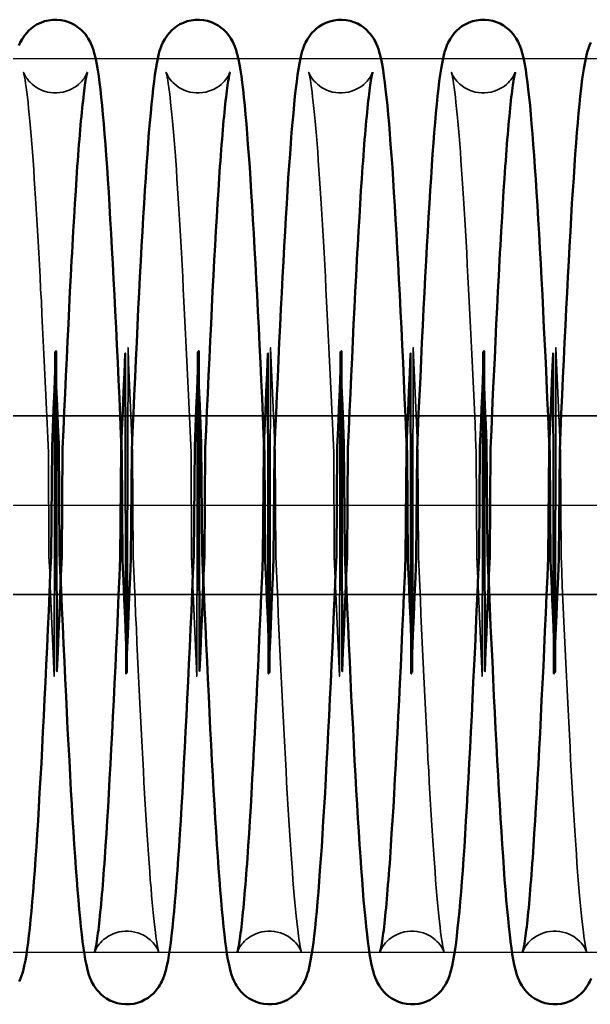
# Model space of a CAD drawing. Header units: millimetres. Extents: x 1448 to 104164, y -19509 to -89.
# Drawn here: x 57191.4 to 57255.2, y -3869 to -3758.8 of the extents above; entities that cross this region are included whole.
import ezdxf

# ---------------------------------------------------------------- set-up
doc = ezdxf.new("R2010")
doc.units = ezdxf.units.MM
doc.header["$LTSCALE"] = 60
doc.header["$MEASUREMENT"] = 0
doc.linetypes.add('CEN', pattern=[62, 60, -1, 0, -1])
doc.layers.get('0').update_dxf_attribs({"linetype": 'CONTINUOUS'})
doc.layers.add('cen', color=14, linetype='CONTINUOUS')
doc.layers.add('가려진 것(ISO)', color=7, linetype='CONTINUOUS', lineweight=35)
doc.layers.add('가시적인 것(ISO)', color=7, linetype='CONTINUOUS', lineweight=50)

# ---------------------------------------------------------------- blocks, each defined once
blk = doc.blocks.new('토션스프링 3')
at = {"layer": '가려진 것(ISO)', "flags": 128}
for points in [[(21461634.71, -50952857.63), (21461634.72, -50952857.65), (21461634.74, -50952857.7), (21461634.78, -50952857.81), (21461634.86, -50952857.97), (21461634.92, -50952858.07), (21461634.99, -50952858.19), (21461635.08, -50952858.33), (21461635.2, -50952858.48), (21461635.34, -50952858.65), (21461635.5, -50952858.82), (21461635.7, -50952859), (21461635.92, -50952859.18), (21461636.18, -50952859.35), (21461636.46, -50952859.51), (21461636.76, -50952859.65), (21461637.08, -50952859.77), (21461637.42, -50952859.86), (21461637.77, -50952859.92), (21461638.12, -50952859.95), (21461638.48, -50952859.95), (21461638.83, -50952859.92), (21461639.18, -50952859.85), (21461639.52, -50952859.76), (21461639.84, -50952859.64), (21461640.14, -50952859.49), (21461640.41, -50952859.33), (21461640.66, -50952859.16), (21461640.89, -50952858.98), (21461641.08, -50952858.8), (21461641.24, -50952858.62), (21461641.38, -50952858.46), (21461641.49, -50952858.31), (21461641.58, -50952858.17), (21461641.65, -50952858.06), (21461641.71, -50952857.95), (21461641.75, -50952857.87), (21461641.81, -50952857.74), (21461641.84, -50952857.67), (21461641.85, -50952857.63), (21461641.85, -50952857.63), (21461641.84, -50952857.67), (21461641.82, -50952857.73), (21461641.8, -50952857.81), (21461641.78, -50952857.91), (21461641.73, -50952858.17), (21461641.67, -50952858.51), (21461641.61, -50952858.9), (21461641.54, -50952859.35), (21461641.48, -50952859.86), (21461641.41, -50952860.41), (21461641.34, -50952861.02), (21461641.27, -50952861.68), (21461641.2, -50952862.38), (21461641.13, -50952863.13), (21461641.06, -50952863.92), (21461640.99, -50952864.76), (21461640.92, -50952865.64), (21461640.85, -50952866.56), (21461640.78, -50952867.52), (21461640.71, -50952868.53), (21461640.64, -50952869.57), (21461640.57, -50952870.65), (21461640.5, -50952871.77), (21461640.42, -50952872.92), (21461640.35, -50952874.11), (21461640.28, -50952875.33), (21461640.21, -50952876.58), (21461640.14, -50952877.86), (21461640.07, -50952879.18), (21461640, -50952880.53), (21461639.92, -50952881.9), (21461639.85, -50952883.31), (21461639.78, -50952884.74), (21461639.71, -50952886.2), (21461639.64, -50952887.68), (21461639.57, -50952889.18), (21461639.5, -50952890.7), (21461639.42, -50952892.23), (21461639.35, -50952893.79), (21461639.28, -50952895.37), (21461639.21, -50952896.96), (21461639.14, -50952898.58), (21461639.07, -50952900.21), (21461638.99, -50952911.85), (21461638.92, -50952913.5), (21461638.85, -50952915.16), (21461638.78, -50952916.83), (21461638.71, -50952918.5), (21461638.64, -50952920.18), (21461638.57, -50952921.86), (21461638.49, -50952923.54), (21461638.42, -50952925.23), (21461638.35, -50952888.93), (21461638.28, -50952890.62)], [(21461650.66, -50952857.63), (21461650.66, -50952857.65), (21461650.68, -50952857.7), (21461650.73, -50952857.81), (21461650.81, -50952857.97), (21461650.86, -50952858.07), (21461650.94, -50952858.19), (21461651.03, -50952858.33), (21461651.14, -50952858.48), (21461651.28, -50952858.65), (21461651.45, -50952858.82), (21461651.65, -50952859), (21461651.87, -50952859.18), (21461652.13, -50952859.35), (21461652.41, -50952859.51), (21461652.71, -50952859.65), (21461653.03, -50952859.77), (21461653.37, -50952859.86), (21461653.72, -50952859.92), (21461654.07, -50952859.95), (21461654.43, -50952859.95), (21461654.78, -50952859.92), (21461655.13, -50952859.85), (21461655.46, -50952859.76), (21461655.78, -50952859.64), (21461656.08, -50952859.49), (21461656.36, -50952859.33), (21461656.61, -50952859.16), (21461656.83, -50952858.98), (21461657.02, -50952858.8), (21461657.19, -50952858.62), (21461657.33, -50952858.46), (21461657.44, -50952858.31), (21461657.53, -50952858.17), (21461657.6, -50952858.06), (21461657.65, -50952857.95), (21461657.7, -50952857.87), (21461657.75, -50952857.74), (21461657.78, -50952857.67), (21461657.79, -50952857.63), (21461657.79, -50952857.63), (21461657.78, -50952857.67), (21461657.77, -50952857.73), (21461657.75, -50952857.81), (21461657.73, -50952857.91), (21461657.68, -50952858.17), (21461657.62, -50952858.51), (21461657.56, -50952858.9), (21461657.49, -50952859.35), (21461657.42, -50952859.86), (21461657.36, -50952860.41), (21461657.29, -50952861.02), (21461657.22, -50952861.68), (21461657.15, -50952862.38), (21461657.08, -50952863.13), (21461657.01, -50952863.92), (21461656.94, -50952864.76), (21461656.87, -50952865.64), (21461656.8, -50952866.56), (21461656.73, -50952867.52), (21461656.66, -50952868.53), (21461656.59, -50952869.57), (21461656.51, -50952870.65), (21461656.44, -50952871.77), (21461656.37, -50952872.92), (21461656.3, -50952874.11), (21461656.23, -50952875.33), (21461656.16, -50952876.58), (21461656.09, -50952877.86), (21461656.01, -50952879.18), (21461655.94, -50952880.53), (21461655.87, -50952881.9), (21461655.8, -50952883.31), (21461655.73, -50952884.74), (21461655.66, -50952886.2), (21461655.59, -50952887.68), (21461655.51, -50952889.18), (21461655.44, -50952890.7), (21461655.37, -50952892.23), (21461655.3, -50952893.79), (21461655.23, -50952895.37), (21461655.16, -50952896.96), (21461655.08, -50952898.58), (21461655.01, -50952900.21), (21461654.94, -50952911.85), (21461654.87, -50952913.5), (21461654.8, -50952915.16), (21461654.73, -50952916.83), (21461654.66, -50952918.5), (21461654.58, -50952920.18), (21461654.51, -50952921.86), (21461654.44, -50952923.54), (21461654.37, -50952925.23), (21461654.3, -50952888.93), (21461654.23, -50952890.62)], [(21461666.6, -50952857.63), (21461666.61, -50952857.65), (21461666.63, -50952857.7), (21461666.67, -50952857.81), (21461666.75, -50952857.97), (21461666.81, -50952858.08), (21461666.89, -50952858.2), (21461666.98, -50952858.33), (21461667.09, -50952858.48), (21461667.23, -50952858.65), (21461667.4, -50952858.83), (21461667.6, -50952859.01), (21461667.82, -50952859.19), (21461668.08, -50952859.36), (21461668.36, -50952859.52), (21461668.66, -50952859.66), (21461668.99, -50952859.77), (21461669.32, -50952859.86), (21461669.67, -50952859.92), (21461670.03, -50952859.95), (21461670.38, -50952859.95), (21461670.74, -50952859.91), (21461671.08, -50952859.85), (21461671.42, -50952859.76), (21461671.74, -50952859.63), (21461672.04, -50952859.49), (21461672.31, -50952859.33), (21461672.56, -50952859.16), (21461672.78, -50952858.98), (21461672.98, -50952858.8), (21461673.14, -50952858.62), (21461673.28, -50952858.46), (21461673.39, -50952858.31), (21461673.47, -50952858.17), (21461673.55, -50952858.05), (21461673.6, -50952857.95), (21461673.64, -50952857.87), (21461673.7, -50952857.74), (21461673.73, -50952857.67), (21461673.74, -50952857.63), (21461673.74, -50952857.64), (21461673.73, -50952857.67), (21461673.72, -50952857.73), (21461673.7, -50952857.81), (21461673.67, -50952857.91), (21461673.62, -50952858.17), (21461673.56, -50952858.51), (21461673.5, -50952858.9), (21461673.44, -50952859.35), (21461673.37, -50952859.86), (21461673.3, -50952860.42), (21461673.24, -50952861.02), (21461673.17, -50952861.68), (21461673.1, -50952862.38), (21461673.03, -50952863.13), (21461672.96, -50952863.93), (21461672.89, -50952864.76), (21461672.82, -50952865.64), (21461672.74, -50952866.56), (21461672.67, -50952867.53), (21461672.6, -50952868.53), (21461672.53, -50952869.57), (21461672.46, -50952870.66), (21461672.39, -50952871.77), (21461672.32, -50952872.93), (21461672.25, -50952874.11), (21461672.18, -50952875.33), (21461672.1, -50952876.58), (21461672.03, -50952877.86), (21461671.96, -50952879.18), (21461671.89, -50952880.53), (21461671.82, -50952881.91), (21461671.75, -50952883.31), (21461671.68, -50952884.74), (21461671.6, -50952886.2), (21461671.53, -50952887.68), (21461671.46, -50952889.18), (21461671.39, -50952890.7), (21461671.32, -50952892.24), (21461671.25, -50952893.79), (21461671.17, -50952895.37), (21461671.1, -50952896.97), (21461671.03, -50952898.58), (21461670.96, -50952900.21), (21461670.89, -50952911.85), (21461670.82, -50952913.5), (21461670.75, -50952915.16), (21461670.67, -50952916.83), (21461670.6, -50952918.5), (21461670.53, -50952920.18), (21461670.46, -50952921.86), (21461670.39, -50952923.54), (21461670.32, -50952925.23), (21461670.24, -50952888.93), (21461670.17, -50952890.62)], [(21461682.55, -50952857.63), (21461682.56, -50952857.65), (21461682.58, -50952857.7), (21461682.62, -50952857.81), (21461682.7, -50952857.97), (21461682.76, -50952858.07), (21461682.83, -50952858.19), (21461682.92, -50952858.33), (21461683.04, -50952858.48), (21461683.18, -50952858.65), (21461683.34, -50952858.82), (21461683.54, -50952859), (21461683.76, -50952859.18), (21461684.02, -50952859.35), (21461684.3, -50952859.51), (21461684.6, -50952859.65), (21461684.92, -50952859.77), (21461685.26, -50952859.86), (21461685.61, -50952859.92), (21461685.96, -50952859.95), (21461686.32, -50952859.95), (21461686.67, -50952859.92), (21461687.02, -50952859.85), (21461687.36, -50952859.76), (21461687.68, -50952859.64), (21461687.98, -50952859.49), (21461688.25, -50952859.33), (21461688.5, -50952859.16), (21461688.73, -50952858.98), (21461688.92, -50952858.8), (21461689.08, -50952858.62), (21461689.22, -50952858.46), (21461689.33, -50952858.31), (21461689.42, -50952858.17), (21461689.49, -50952858.06), (21461689.55, -50952857.95), (21461689.59, -50952857.87), (21461689.65, -50952857.74), (21461689.68, -50952857.67), (21461689.69, -50952857.63), (21461689.69, -50952857.63), (21461689.68, -50952857.67), (21461689.66, -50952857.73), (21461689.64, -50952857.81), (21461689.62, -50952857.91), (21461689.57, -50952858.17), (21461689.51, -50952858.5), (21461689.45, -50952858.9), (21461689.38, -50952859.35), (21461689.32, -50952859.86), (21461689.25, -50952860.41), (21461689.18, -50952861.02), (21461689.11, -50952861.68), (21461689.04, -50952862.38), (21461688.97, -50952863.13), (21461688.9, -50952863.92), (21461688.83, -50952864.76), (21461688.76, -50952865.64), (21461688.69, -50952866.56), (21461688.62, -50952867.52), (21461688.55, -50952868.53), (21461688.48, -50952869.57), (21461688.41, -50952870.65), (21461688.34, -50952871.77), (21461688.26, -50952872.92), (21461688.19, -50952874.11), (21461688.12, -50952875.33), (21461688.05, -50952876.58), (21461687.98, -50952877.86), (21461687.91, -50952879.18), (21461687.84, -50952880.53), (21461687.77, -50952881.9), (21461687.69, -50952883.31), (21461687.62, -50952884.74), (21461687.55, -50952886.2), (21461687.48, -50952887.68), (21461687.41, -50952889.18), (21461687.34, -50952890.7), (21461687.26, -50952892.23), (21461687.19, -50952893.79), (21461687.12, -50952895.37), (21461687.05, -50952896.96), (21461686.98, -50952898.58), (21461686.91, -50952900.21), (21461686.84, -50952911.85), (21461686.76, -50952913.5), (21461686.69, -50952915.16), (21461686.62, -50952916.83), (21461686.55, -50952918.5), (21461686.48, -50952920.18), (21461686.41, -50952921.86), (21461686.33, -50952923.54), (21461686.26, -50952925.23), (21461686.19, -50952888.93), (21461686.12, -50952890.62)], [(21461633.87, -50952956.08), (21461633.87, -50952956.06), (21461633.85, -50952956.01), (21461633.8, -50952955.9), (21461633.73, -50952955.74), (21461633.67, -50952955.64), (21461633.6, -50952955.52), (21461633.5, -50952955.38), (21461633.39, -50952955.23), (21461633.25, -50952955.06), (21461633.08, -50952954.89), (21461632.89, -50952954.71), (21461632.66, -50952954.53), (21461632.41, -50952954.36), (21461632.13, -50952954.2), (21461631.83, -50952954.06), (21461631.51, -50952953.94), (21461631.17, -50952953.85), (21461630.82, -50952953.79), (21461630.47, -50952953.76), (21461630.11, -50952953.76), (21461629.76, -50952953.79), (21461629.41, -50952953.86), (21461629.07, -50952953.95), (21461628.75, -50952954.07), (21461628.45, -50952954.21), (21461628.18, -50952954.37), (21461627.93, -50952954.55), (21461627.7, -50952954.73), (21461627.51, -50952954.91), (21461627.35, -50952955.08), (21461627.21, -50952955.25), (21461627.1, -50952955.4), (21461627.01, -50952955.53), (21461626.94, -50952955.65), (21461626.88, -50952955.75), (21461626.84, -50952955.84), (21461626.78, -50952955.97), (21461626.75, -50952956.04), (21461626.74, -50952956.08), (21461626.74, -50952956.08), (21461626.75, -50952956.04), (21461626.76, -50952955.99), (21461626.78, -50952955.9), (21461626.8, -50952955.8), (21461626.86, -50952955.54), (21461626.91, -50952955.21), (21461626.97, -50952954.82), (21461627.04, -50952954.37), (21461627.1, -50952953.86), (21461627.17, -50952953.3), (21461627.24, -50952952.69), (21461627.31, -50952952.03), (21461627.38, -50952951.32), (21461627.45, -50952950.57), (21461627.52, -50952949.77), (21461627.59, -50952948.93), (21461627.66, -50952948.05), (21461627.74, -50952947.13), (21461627.81, -50952946.17), (21461627.88, -50952945.16), (21461627.95, -50952944.12), (21461628.02, -50952943.04), (21461628.09, -50952941.92), (21461628.16, -50952940.76), (21461628.23, -50952939.57), (21461628.31, -50952938.35), (21461628.38, -50952937.1), (21461628.45, -50952935.82), (21461628.52, -50952934.51), (21461628.59, -50952933.16), (21461628.66, -50952931.79), (21461628.73, -50952930.38), (21461628.8, -50952928.95), (21461628.88, -50952927.49), (21461628.95, -50952926.01), (21461629.02, -50952924.51), (21461629.09, -50952922.99), (21461629.16, -50952921.45), (21461629.23, -50952919.89), (21461629.31, -50952918.32), (21461629.38, -50952916.73), (21461629.45, -50952915.12), (21461629.52, -50952913.49), (21461629.59, -50952911.85), (21461629.66, -50952900.2), (21461629.73, -50952898.54), (21461629.81, -50952896.87), (21461629.88, -50952895.2), (21461629.95, -50952893.52), (21461630.02, -50952891.83), (21461630.09, -50952890.15), (21461630.16, -50952888.47), (21461630.23, -50952924.78), (21461630.31, -50952923.09)], [(21461649.82, -50952956.08), (21461649.82, -50952956.06), (21461649.8, -50952956.01), (21461649.75, -50952955.9), (21461649.67, -50952955.74), (21461649.62, -50952955.64), (21461649.54, -50952955.52), (21461649.45, -50952955.38), (21461649.34, -50952955.23), (21461649.2, -50952955.06), (21461649.03, -50952954.89), (21461648.83, -50952954.71), (21461648.61, -50952954.53), (21461648.36, -50952954.36), (21461648.08, -50952954.2), (21461647.77, -50952954.06), (21461647.45, -50952953.94), (21461647.12, -50952953.85), (21461646.77, -50952953.79), (21461646.41, -50952953.76), (21461646.06, -50952953.76), (21461645.7, -50952953.79), (21461645.36, -50952953.86), (21461645.02, -50952953.95), (21461644.7, -50952954.07), (21461644.4, -50952954.21), (21461644.12, -50952954.37), (21461643.87, -50952954.55), (21461643.65, -50952954.73), (21461643.46, -50952954.91), (21461643.29, -50952955.08), (21461643.16, -50952955.25), (21461643.04, -50952955.4), (21461642.95, -50952955.53), (21461642.88, -50952955.65), (21461642.83, -50952955.75), (21461642.78, -50952955.84), (21461642.73, -50952955.97), (21461642.7, -50952956.04), (21461642.69, -50952956.08), (21461642.69, -50952956.07), (21461642.69, -50952956.04), (21461642.71, -50952955.98), (21461642.73, -50952955.9), (21461642.75, -50952955.8), (21461642.8, -50952955.54), (21461642.86, -50952955.21), (21461642.92, -50952954.81), (21461642.99, -50952954.36), (21461643.05, -50952953.85), (21461643.12, -50952953.3), (21461643.19, -50952952.69), (21461643.26, -50952952.03), (21461643.33, -50952951.32), (21461643.4, -50952950.57), (21461643.47, -50952949.78), (21461643.54, -50952948.93), (21461643.61, -50952948.05), (21461643.68, -50952947.13), (21461643.75, -50952946.17), (21461643.82, -50952945.17), (21461643.89, -50952944.13), (21461643.97, -50952943.05), (21461644.04, -50952941.93), (21461644.11, -50952940.77), (21461644.18, -50952939.58), (21461644.25, -50952938.36), (21461644.32, -50952937.1), (21461644.39, -50952935.82), (21461644.47, -50952934.5), (21461644.54, -50952933.16), (21461644.61, -50952931.79), (21461644.68, -50952930.39), (21461644.75, -50952928.96), (21461644.82, -50952927.51), (21461644.89, -50952926.03), (21461644.97, -50952924.52), (21461645.04, -50952923), (21461645.11, -50952921.46), (21461645.18, -50952919.89), (21461645.25, -50952918.32), (21461645.32, -50952916.72), (21461645.39, -50952915.12), (21461645.47, -50952913.5), (21461645.54, -50952911.87), (21461645.61, -50952900.22), (21461645.68, -50952898.56), (21461645.75, -50952896.89), (21461645.82, -50952895.21), (21461645.9, -50952893.53), (21461645.97, -50952891.84), (21461646.04, -50952890.15), (21461646.11, -50952888.46), (21461646.18, -50952924.77), (21461646.25, -50952923.09)], [(21461665.77, -50952956.08), (21461665.76, -50952956.06), (21461665.74, -50952956.01), (21461665.7, -50952955.9), (21461665.62, -50952955.74), (21461665.56, -50952955.64), (21461665.49, -50952955.52), (21461665.4, -50952955.38), (21461665.28, -50952955.23), (21461665.14, -50952955.06), (21461664.98, -50952954.89), (21461664.78, -50952954.71), (21461664.56, -50952954.53), (21461664.3, -50952954.36), (21461664.02, -50952954.2), (21461663.72, -50952954.06), (21461663.4, -50952953.94), (21461663.06, -50952953.85), (21461662.71, -50952953.79), (21461662.36, -50952953.76), (21461662, -50952953.76), (21461661.65, -50952953.79), (21461661.3, -50952953.86), (21461660.97, -50952953.95), (21461660.65, -50952954.07), (21461660.35, -50952954.21), (21461660.07, -50952954.37), (21461659.82, -50952954.55), (21461659.6, -50952954.73), (21461659.4, -50952954.91), (21461659.24, -50952955.08), (21461659.1, -50952955.25), (21461658.99, -50952955.4), (21461658.9, -50952955.53), (21461658.83, -50952955.65), (21461658.78, -50952955.75), (21461658.73, -50952955.84), (21461658.67, -50952955.97), (21461658.64, -50952956.04), (21461658.63, -50952956.08), (21461658.63, -50952956.08), (21461658.64, -50952956.04), (21461658.66, -50952955.99), (21461658.67, -50952955.9), (21461658.7, -50952955.8), (21461658.75, -50952955.54), (21461658.81, -50952955.21), (21461658.87, -50952954.82), (21461658.93, -50952954.37), (21461658.99, -50952953.87), (21461659.06, -50952953.3), (21461659.13, -50952952.69), (21461659.2, -50952952.03), (21461659.27, -50952951.32), (21461659.35, -50952950.56), (21461659.42, -50952949.77), (21461659.49, -50952948.93), (21461659.56, -50952948.05), (21461659.63, -50952947.13), (21461659.7, -50952946.17), (21461659.77, -50952945.16), (21461659.84, -50952944.12), (21461659.91, -50952943.03), (21461659.99, -50952941.91), (21461660.06, -50952940.76), (21461660.13, -50952939.57), (21461660.2, -50952938.35), (21461660.27, -50952937.1), (21461660.34, -50952935.82), (21461660.41, -50952934.51), (21461660.48, -50952933.16), (21461660.56, -50952931.78), (21461660.63, -50952930.38), (21461660.7, -50952928.95), (21461660.77, -50952927.49), (21461660.84, -50952926.01), (21461660.91, -50952924.51), (21461660.98, -50952922.99), (21461661.06, -50952921.45), (21461661.13, -50952919.89), (21461661.2, -50952918.32), (21461661.27, -50952916.73), (21461661.34, -50952915.12), (21461661.41, -50952913.49), (21461661.48, -50952911.85), (21461661.56, -50952900.2), (21461661.63, -50952898.54), (21461661.7, -50952896.87), (21461661.77, -50952895.2), (21461661.84, -50952893.52), (21461661.91, -50952891.84), (21461661.99, -50952890.16), (21461662.06, -50952888.47), (21461662.13, -50952924.78), (21461662.2, -50952923.09)], [(21461681.72, -50952956.08), (21461681.71, -50952956.06), (21461681.69, -50952956.01), (21461681.65, -50952955.9), (21461681.57, -50952955.74), (21461681.51, -50952955.64), (21461681.44, -50952955.52), (21461681.34, -50952955.38), (21461681.23, -50952955.23), (21461681.09, -50952955.06), (21461680.92, -50952954.89), (21461680.73, -50952954.71), (21461680.5, -50952954.53), (21461680.25, -50952954.36), (21461679.97, -50952954.2), (21461679.67, -50952954.06), (21461679.35, -50952953.94), (21461679.01, -50952953.85), (21461678.66, -50952953.79), (21461678.31, -50952953.76), (21461677.95, -50952953.76), (21461677.6, -50952953.79), (21461677.25, -50952953.86), (21461676.91, -50952953.95), (21461676.59, -50952954.07), (21461676.29, -50952954.21), (21461676.02, -50952954.37), (21461675.77, -50952954.55), (21461675.54, -50952954.73), (21461675.35, -50952954.91), (21461675.19, -50952955.08), (21461675.05, -50952955.25), (21461674.94, -50952955.4), (21461674.85, -50952955.53), (21461674.78, -50952955.65), (21461674.72, -50952955.75), (21461674.68, -50952955.84), (21461674.62, -50952955.97), (21461674.59, -50952956.04), (21461674.58, -50952956.08), (21461674.58, -50952956.08), (21461674.59, -50952956.04), (21461674.6, -50952955.99), (21461674.62, -50952955.9), (21461674.64, -50952955.8), (21461674.7, -50952955.54), (21461674.75, -50952955.21), (21461674.81, -50952954.82), (21461674.88, -50952954.37), (21461674.94, -50952953.86), (21461675.01, -50952953.3), (21461675.08, -50952952.69), (21461675.15, -50952952.03), (21461675.22, -50952951.32), (21461675.29, -50952950.56), (21461675.36, -50952949.77), (21461675.43, -50952948.93), (21461675.51, -50952948.05), (21461675.58, -50952947.13), (21461675.65, -50952946.17), (21461675.72, -50952945.16), (21461675.79, -50952944.12), (21461675.86, -50952943.03), (21461675.93, -50952941.91), (21461676, -50952940.76), (21461676.07, -50952939.57), (21461676.15, -50952938.35), (21461676.22, -50952937.1), (21461676.29, -50952935.82), (21461676.36, -50952934.51), (21461676.43, -50952933.16), (21461676.5, -50952931.78), (21461676.57, -50952930.38), (21461676.65, -50952928.95), (21461676.72, -50952927.49), (21461676.79, -50952926.01), (21461676.86, -50952924.51), (21461676.93, -50952922.99), (21461677, -50952921.45), (21461677.07, -50952919.89), (21461677.15, -50952918.32), (21461677.22, -50952916.73), (21461677.29, -50952915.12), (21461677.36, -50952913.49), (21461677.43, -50952911.85), (21461677.5, -50952900.2), (21461677.58, -50952898.54), (21461677.65, -50952896.87), (21461677.72, -50952895.2), (21461677.79, -50952893.52), (21461677.86, -50952891.84), (21461677.93, -50952890.16), (21461678, -50952888.47), (21461678.08, -50952924.78), (21461678.15, -50952923.09)]]:
    blk.add_lwpolyline(points, dxfattribs=at)
at = {"layer": '가시적인 것(ISO)', "flags": 128}
for points in [[(21461626.26, -50952854.31), (21461626.42, -50952854.66), (21461626.54, -50952854.97), (21461626.63, -50952855.26), (21461626.7, -50952855.53), (21461626.83, -50952856.08), (21461626.94, -50952856.66), (21461627.05, -50952857.27), (21461627.15, -50952857.94), (21461627.25, -50952858.66), (21461627.34, -50952859.45), (21461627.44, -50952860.3), (21461627.54, -50952861.22), (21461627.63, -50952862.21), (21461627.72, -50952863.26), (21461627.82, -50952864.37), (21461627.91, -50952865.55), (21461628, -50952866.79), (21461628.09, -50952868.08), (21461628.18, -50952869.44), (21461628.28, -50952870.86), (21461628.37, -50952872.33), (21461628.46, -50952873.87), (21461628.55, -50952875.46), (21461628.64, -50952877.1), (21461628.73, -50952878.79), (21461628.83, -50952880.52), (21461628.92, -50952882.3), (21461629.01, -50952884.11), (21461629.1, -50952885.97), (21461629.19, -50952887.87), (21461629.28, -50952889.81), (21461629.38, -50952891.79), (21461629.47, -50952893.79), (21461629.56, -50952895.83), (21461629.65, -50952897.88), (21461629.74, -50952899.96), (21461629.83, -50952912.05), (21461629.93, -50952914.16), (21461630.02, -50952916.29), (21461630.11, -50952918.44), (21461630.2, -50952920.6), (21461630.29, -50952922.76), (21461630.38, -50952924.93), (21461630.48, -50952889.1), (21461630.57, -50952891.26), (21461630.66, -50952893.41), (21461630.75, -50952895.55), (21461630.84, -50952897.69), (21461630.93, -50952899.82), (21461631.02, -50952911.94), (21461631.12, -50952914.03), (21461631.21, -50952916.11), (21461631.3, -50952918.16), (21461631.39, -50952920.18), (21461631.48, -50952922.16), (21461631.57, -50952924.12), (21461631.67, -50952926.04), (21461631.76, -50952927.93), (21461631.85, -50952929.78), (21461631.94, -50952931.59), (21461632.03, -50952933.35), (21461632.12, -50952935.07), (21461632.21, -50952936.73), (21461632.26, -50952937.54), (21461632.31, -50952938.34), (21461632.4, -50952939.89), (21461632.49, -50952941.39), (21461632.58, -50952942.84), (21461632.67, -50952944.23), (21461632.76, -50952945.55), (21461632.81, -50952946.19), (21461632.85, -50952946.81), (21461632.9, -50952947.42), (21461632.94, -50952948), (21461632.99, -50952948.57), (21461633.03, -50952949.12), (21461633.08, -50952949.66), (21461633.12, -50952950.17), (21461633.17, -50952950.67), (21461633.21, -50952951.15), (21461633.26, -50952951.62), (21461633.3, -50952952.06), (21461633.35, -50952952.49), (21461633.39, -50952952.89), (21461633.43, -50952953.27), (21461633.48, -50952953.64), (21461633.52, -50952953.98), (21461633.56, -50952954.3), (21461633.6, -50952954.6), (21461633.65, -50952954.88), (21461633.69, -50952955.13), (21461633.72, -50952955.36), (21461633.76, -50952955.56), (21461633.79, -50952955.73), (21461633.82, -50952955.88), (21461633.85, -50952955.98), (21461633.87, -50952956.05), (21461633.87, -50952956.08)], [(21461630.31, -50952923.09), (21461630.4, -50952920.93), (21461630.49, -50952918.77), (21461630.58, -50952916.62), (21461630.67, -50952914.48), (21461630.76, -50952912.36), (21461630.86, -50952900.26), (21461630.95, -50952898.18), (21461631.04, -50952896.13), (21461631.13, -50952894.1), (21461631.22, -50952892.09), (21461631.31, -50952890.11), (21461631.41, -50952888.16), (21461631.5, -50952886.25), (21461631.59, -50952884.38), (21461631.68, -50952882.55), (21461631.77, -50952880.77), (21461631.86, -50952879.04), (21461631.96, -50952877.35), (21461632.05, -50952875.7), (21461632.14, -50952874.11), (21461632.23, -50952872.56), (21461632.32, -50952871.07), (21461632.42, -50952869.64), (21461632.51, -50952868.27), (21461632.6, -50952866.96), (21461632.69, -50952865.71), (21461632.78, -50952864.53), (21461632.88, -50952863.41), (21461632.97, -50952862.36), (21461633.06, -50952861.36), (21461633.16, -50952860.44), (21461633.25, -50952859.58), (21461633.35, -50952858.79), (21461633.44, -50952858.06), (21461633.54, -50952857.38), (21461633.65, -50952856.76), (21461633.77, -50952856.17), (21461633.9, -50952855.61), (21461634.06, -50952855.05), (21461634.17, -50952854.75), (21461634.31, -50952854.42), (21461634.39, -50952854.24), (21461634.49, -50952854.05), (21461634.61, -50952853.85), (21461634.76, -50952853.62), (21461634.93, -50952853.39), (21461635.14, -50952853.14), (21461635.39, -50952852.89), (21461635.69, -50952852.65), (21461636.02, -50952852.41), (21461636.39, -50952852.2), (21461636.79, -50952852.03), (21461637.22, -50952851.89), (21461637.67, -50952851.8), (21461638.13, -50952851.76), (21461638.59, -50952851.77), (21461639.05, -50952851.83), (21461639.49, -50952851.93), (21461639.92, -50952852.09), (21461640.31, -50952852.28), (21461640.67, -50952852.49), (21461640.98, -50952852.73), (21461641.26, -50952852.98), (21461641.49, -50952853.23), (21461641.69, -50952853.47), (21461641.85, -50952853.7), (21461641.99, -50952853.92), (21461642.1, -50952854.12), (21461642.2, -50952854.31), (21461642.37, -50952854.66), (21461642.49, -50952854.97), (21461642.57, -50952855.26), (21461642.64, -50952855.53), (21461642.77, -50952856.08), (21461642.89, -50952856.66), (21461643, -50952857.27), (21461643.1, -50952857.94), (21461643.2, -50952858.66), (21461643.29, -50952859.45), (21461643.39, -50952860.3), (21461643.48, -50952861.22), (21461643.58, -50952862.21), (21461643.67, -50952863.26), (21461643.76, -50952864.37), (21461643.85, -50952865.55), (21461643.95, -50952866.79), (21461644.04, -50952868.08), (21461644.13, -50952869.44), (21461644.22, -50952870.86), (21461644.31, -50952872.33), (21461644.41, -50952873.87), (21461644.5, -50952875.46), (21461644.59, -50952877.1), (21461644.68, -50952878.79), (21461644.77, -50952880.52), (21461644.87, -50952882.3), (21461644.96, -50952884.11), (21461645.05, -50952885.97), (21461645.14, -50952887.87), (21461645.23, -50952889.81), (21461645.32, -50952891.79), (21461645.41, -50952893.79), (21461645.51, -50952895.83), (21461645.6, -50952897.88), (21461645.69, -50952899.96), (21461645.78, -50952912.05), (21461645.87, -50952914.16), (21461645.96, -50952916.29), (21461646.06, -50952918.44), (21461646.15, -50952920.6), (21461646.24, -50952922.76), (21461646.33, -50952924.93), (21461646.42, -50952889.1), (21461646.51, -50952891.26), (21461646.61, -50952893.41), (21461646.7, -50952895.55), (21461646.79, -50952897.69), (21461646.88, -50952899.82), (21461646.97, -50952911.94), (21461647.06, -50952914.03), (21461647.15, -50952916.11), (21461647.25, -50952918.16), (21461647.34, -50952920.18), (21461647.43, -50952922.16), (21461647.52, -50952924.12), (21461647.61, -50952926.04), (21461647.7, -50952927.93), (21461647.8, -50952929.78), (21461647.89, -50952931.59), (21461647.98, -50952933.35), (21461648.07, -50952935.07), (21461648.16, -50952936.73), (21461648.21, -50952937.54), (21461648.25, -50952938.34), (21461648.34, -50952939.89), (21461648.44, -50952941.39), (21461648.53, -50952942.84), (21461648.62, -50952944.23), (21461648.71, -50952945.55), (21461648.75, -50952946.19), (21461648.8, -50952946.81), (21461648.84, -50952947.42), (21461648.89, -50952948), (21461648.94, -50952948.57), (21461648.98, -50952949.12), (21461649.03, -50952949.66), (21461649.07, -50952950.17), (21461649.12, -50952950.67), (21461649.16, -50952951.15), (21461649.21, -50952951.62), (21461649.25, -50952952.06), (21461649.29, -50952952.49), (21461649.34, -50952952.89), (21461649.38, -50952953.27), (21461649.42, -50952953.64), (21461649.47, -50952953.98), (21461649.51, -50952954.3), (21461649.55, -50952954.6), (21461649.59, -50952954.88), (21461649.63, -50952955.13), (21461649.67, -50952955.36), (21461649.71, -50952955.56), (21461649.74, -50952955.73), (21461649.77, -50952955.88), (21461649.8, -50952955.98), (21461649.81, -50952956.05), (21461649.82, -50952956.08)], [(21461646.25, -50952923.09), (21461646.34, -50952920.94), (21461646.44, -50952918.78), (21461646.53, -50952916.63), (21461646.62, -50952914.5), (21461646.71, -50952912.37), (21461646.8, -50952900.27), (21461646.89, -50952898.18), (21461646.99, -50952896.13), (21461647.08, -50952894.1), (21461647.17, -50952892.1), (21461647.26, -50952890.12), (21461647.35, -50952888.18), (21461647.44, -50952886.27), (21461647.54, -50952884.4), (21461647.63, -50952882.56), (21461647.72, -50952880.78), (21461647.81, -50952879.03), (21461647.9, -50952877.35), (21461647.99, -50952875.71), (21461648.09, -50952874.12), (21461648.18, -50952872.58), (21461648.27, -50952871.09), (21461648.36, -50952869.66), (21461648.45, -50952868.28), (21461648.55, -50952866.97), (21461648.64, -50952865.71), (21461648.73, -50952864.52), (21461648.82, -50952863.4), (21461648.92, -50952862.35), (21461649.01, -50952861.36), (21461649.1, -50952860.44), (21461649.2, -50952859.58), (21461649.3, -50952858.78), (21461649.39, -50952858.04), (21461649.49, -50952857.37), (21461649.6, -50952856.75), (21461649.71, -50952856.17), (21461649.84, -50952855.61), (21461650.01, -50952855.05), (21461650.12, -50952854.75), (21461650.26, -50952854.42), (21461650.34, -50952854.24), (21461650.44, -50952854.05), (21461650.56, -50952853.84), (21461650.71, -50952853.62), (21461650.88, -50952853.38), (21461651.1, -50952853.14), (21461651.35, -50952852.89), (21461651.64, -50952852.64), (21461651.97, -50952852.41), (21461652.34, -50952852.2), (21461652.74, -50952852.02), (21461653.17, -50952851.89), (21461653.62, -50952851.8), (21461654.09, -50952851.76), (21461654.55, -50952851.77), (21461655.01, -50952851.83), (21461655.45, -50952851.94), (21461655.87, -50952852.09), (21461656.26, -50952852.28), (21461656.62, -50952852.5), (21461656.94, -50952852.74), (21461657.21, -50952852.99), (21461657.45, -50952853.24), (21461657.64, -50952853.48), (21461657.8, -50952853.71), (21461657.94, -50952853.93), (21461658.06, -50952854.13), (21461658.16, -50952854.32), (21461658.32, -50952854.66), (21461658.44, -50952854.97), (21461658.52, -50952855.26), (21461658.59, -50952855.53), (21461658.72, -50952856.09), (21461658.84, -50952856.66), (21461658.95, -50952857.28), (21461659.05, -50952857.94), (21461659.14, -50952858.67), (21461659.24, -50952859.45), (21461659.34, -50952860.31), (21461659.43, -50952861.23), (21461659.52, -50952862.22), (21461659.62, -50952863.27), (21461659.71, -50952864.38), (21461659.8, -50952865.56), (21461659.89, -50952866.8), (21461659.99, -50952868.09), (21461660.08, -50952869.45), (21461660.17, -50952870.87), (21461660.26, -50952872.35), (21461660.35, -50952873.88), (21461660.45, -50952875.47), (21461660.54, -50952877.11), (21461660.63, -50952878.8), (21461660.72, -50952880.53), (21461660.81, -50952882.31), (21461660.9, -50952884.12), (21461661, -50952885.98), (21461661.09, -50952887.89), (21461661.18, -50952889.83), (21461661.27, -50952891.8), (21461661.36, -50952893.81), (21461661.45, -50952895.84), (21461661.55, -50952897.89), (21461661.64, -50952899.97), (21461661.73, -50952912.06), (21461661.82, -50952914.17), (21461661.91, -50952916.3), (21461662, -50952918.45), (21461662.09, -50952920.61), (21461662.19, -50952922.77), (21461662.28, -50952924.94), (21461662.37, -50952889.11), (21461662.46, -50952891.26), (21461662.55, -50952893.41), (21461662.64, -50952895.56), (21461662.74, -50952897.7), (21461662.83, -50952899.83), (21461662.92, -50952911.95), (21461663.01, -50952914.04), (21461663.1, -50952916.12), (21461663.19, -50952918.17), (21461663.29, -50952920.18), (21461663.38, -50952922.17), (21461663.47, -50952924.12), (21461663.56, -50952926.05), (21461663.65, -50952927.93), (21461663.74, -50952929.79), (21461663.83, -50952931.59), (21461663.93, -50952933.36), (21461664.02, -50952935.07), (21461664.11, -50952936.73), (21461664.2, -50952938.34), (21461664.29, -50952939.9), (21461664.38, -50952941.4), (21461664.47, -50952942.84), (21461664.56, -50952944.23), (21461664.66, -50952945.55), (21461664.7, -50952946.19), (21461664.75, -50952946.81), (21461664.79, -50952947.42), (21461664.84, -50952948), (21461664.88, -50952948.57), (21461664.93, -50952949.12), (21461664.97, -50952949.66), (21461665.02, -50952950.18), (21461665.06, -50952950.67), (21461665.11, -50952951.16), (21461665.15, -50952951.62), (21461665.2, -50952952.06), (21461665.24, -50952952.49), (21461665.28, -50952952.89), (21461665.33, -50952953.27), (21461665.37, -50952953.64), (21461665.41, -50952953.98), (21461665.46, -50952954.3), (21461665.5, -50952954.6), (21461665.54, -50952954.88), (21461665.58, -50952955.13), (21461665.62, -50952955.36), (21461665.65, -50952955.56), (21461665.69, -50952955.73), (21461665.72, -50952955.88), (21461665.74, -50952955.98), (21461665.76, -50952956.05), (21461665.77, -50952956.08)], [(21461662.2, -50952923.09), (21461662.29, -50952920.93), (21461662.38, -50952918.77), (21461662.48, -50952916.62), (21461662.57, -50952914.48), (21461662.66, -50952912.36), (21461662.75, -50952900.26), (21461662.84, -50952898.19), (21461662.93, -50952896.13), (21461663.02, -50952894.1), (21461663.12, -50952892.09), (21461663.21, -50952890.11), (21461663.3, -50952888.16), (21461663.39, -50952886.25), (21461663.48, -50952884.38), (21461663.57, -50952882.56), (21461663.67, -50952880.78), (21461663.76, -50952879.04), (21461663.85, -50952877.35), (21461663.94, -50952875.7), (21461664.03, -50952874.1), (21461664.12, -50952872.56), (21461664.22, -50952871.07), (21461664.31, -50952869.64), (21461664.4, -50952868.27), (21461664.49, -50952866.96), (21461664.59, -50952865.72), (21461664.68, -50952864.53), (21461664.77, -50952863.41), (21461664.86, -50952862.36), (21461664.96, -50952861.37), (21461665.05, -50952860.44), (21461665.14, -50952859.58), (21461665.24, -50952858.79), (21461665.33, -50952858.06), (21461665.43, -50952857.39), (21461665.54, -50952856.76), (21461665.66, -50952856.17), (21461665.79, -50952855.62), (21461665.95, -50952855.06), (21461666.06, -50952854.75), (21461666.2, -50952854.43), (21461666.29, -50952854.25), (21461666.39, -50952854.05), (21461666.51, -50952853.85), (21461666.65, -50952853.63), (21461666.83, -50952853.39), (21461667.04, -50952853.14), (21461667.29, -50952852.9), (21461667.58, -50952852.65), (21461667.91, -50952852.41), (21461668.28, -50952852.21), (21461668.68, -50952852.03), (21461669.11, -50952851.89), (21461669.56, -50952851.8), (21461670.02, -50952851.76), (21461670.48, -50952851.77), (21461670.94, -50952851.83), (21461671.38, -50952851.93), (21461671.81, -50952852.09), (21461672.2, -50952852.27), (21461672.56, -50952852.49), (21461672.87, -50952852.73), (21461673.15, -50952852.98), (21461673.38, -50952853.23), (21461673.58, -50952853.47), (21461673.75, -50952853.7), (21461673.88, -50952853.92), (21461674, -50952854.12), (21461674.11, -50952854.31), (21461674.27, -50952854.65), (21461674.38, -50952854.97), (21461674.47, -50952855.25), (21461674.54, -50952855.53), (21461674.67, -50952856.08), (21461674.78, -50952856.66), (21461674.89, -50952857.28), (21461674.99, -50952857.94), (21461675.09, -50952858.66), (21461675.19, -50952859.45), (21461675.28, -50952860.3), (21461675.38, -50952861.22), (21461675.47, -50952862.21), (21461675.56, -50952863.26), (21461675.66, -50952864.37), (21461675.75, -50952865.55), (21461675.84, -50952866.79), (21461675.93, -50952868.08), (21461676.02, -50952869.44), (21461676.12, -50952870.86), (21461676.21, -50952872.33), (21461676.3, -50952873.87), (21461676.39, -50952875.46), (21461676.48, -50952877.1), (21461676.58, -50952878.79), (21461676.67, -50952880.52), (21461676.76, -50952882.3), (21461676.85, -50952884.11), (21461676.94, -50952885.97), (21461677.03, -50952887.87), (21461677.12, -50952889.81), (21461677.22, -50952891.79), (21461677.31, -50952893.79), (21461677.4, -50952895.83), (21461677.49, -50952897.88), (21461677.58, -50952899.96), (21461677.67, -50952912.05), (21461677.77, -50952914.16), (21461677.86, -50952916.29), (21461677.95, -50952918.44), (21461678.04, -50952920.6), (21461678.13, -50952922.76), (21461678.22, -50952924.93), (21461678.32, -50952889.1), (21461678.41, -50952891.26), (21461678.5, -50952893.41), (21461678.59, -50952895.55), (21461678.68, -50952897.69), (21461678.77, -50952899.82), (21461678.87, -50952911.94), (21461678.96, -50952914.04), (21461679.05, -50952916.11), (21461679.14, -50952918.16), (21461679.23, -50952920.18), (21461679.32, -50952922.16), (21461679.41, -50952924.12), (21461679.51, -50952926.04), (21461679.6, -50952927.93), (21461679.69, -50952929.78), (21461679.78, -50952931.59), (21461679.87, -50952933.35), (21461679.96, -50952935.07), (21461680.06, -50952936.73), (21461680.1, -50952937.54), (21461680.15, -50952938.34), (21461680.24, -50952939.89), (21461680.33, -50952941.39), (21461680.42, -50952942.84), (21461680.51, -50952944.23), (21461680.6, -50952945.55), (21461680.65, -50952946.19), (21461680.69, -50952946.81), (21461680.74, -50952947.42), (21461680.78, -50952948), (21461680.83, -50952948.57), (21461680.87, -50952949.12), (21461680.92, -50952949.66), (21461680.96, -50952950.17), (21461681.01, -50952950.67), (21461681.05, -50952951.15), (21461681.1, -50952951.62), (21461681.14, -50952952.06), (21461681.19, -50952952.49), (21461681.23, -50952952.89), (21461681.28, -50952953.27), (21461681.32, -50952953.64), (21461681.36, -50952953.98), (21461681.4, -50952954.3), (21461681.44, -50952954.6), (21461681.49, -50952954.88), (21461681.53, -50952955.13), (21461681.56, -50952955.36), (21461681.6, -50952955.56), (21461681.63, -50952955.73), (21461681.66, -50952955.88), (21461681.69, -50952955.98), (21461681.71, -50952956.05), (21461681.72, -50952956.08)], [(21461678.15, -50952923.09), (21461678.24, -50952920.93), (21461678.33, -50952918.77), (21461678.42, -50952916.62), (21461678.51, -50952914.48), (21461678.61, -50952912.36), (21461678.7, -50952900.26), (21461678.79, -50952898.19), (21461678.88, -50952896.13), (21461678.97, -50952894.1), (21461679.06, -50952892.09), (21461679.15, -50952890.11), (21461679.25, -50952888.16), (21461679.34, -50952886.25), (21461679.43, -50952884.38), (21461679.52, -50952882.56), (21461679.61, -50952880.78), (21461679.7, -50952879.04), (21461679.8, -50952877.35), (21461679.89, -50952875.7), (21461679.98, -50952874.1), (21461680.07, -50952872.56), (21461680.16, -50952871.07), (21461680.26, -50952869.64), (21461680.35, -50952868.27), (21461680.44, -50952866.96), (21461680.53, -50952865.72), (21461680.62, -50952864.53), (21461680.72, -50952863.41), (21461680.81, -50952862.36), (21461680.9, -50952861.37), (21461681, -50952860.44), (21461681.09, -50952859.58), (21461681.19, -50952858.79), (21461681.28, -50952858.06), (21461681.38, -50952857.39), (21461681.49, -50952856.76), (21461681.61, -50952856.17), (21461681.74, -50952855.62), (21461681.9, -50952855.06), (21461682.01, -50952854.75), (21461682.15, -50952854.43), (21461682.23, -50952854.25), (21461682.33, -50952854.05), (21461682.45, -50952853.85), (21461682.6, -50952853.63), (21461682.77, -50952853.39), (21461682.98, -50952853.14), (21461683.23, -50952852.89), (21461683.52, -50952852.65), (21461683.86, -50952852.41), (21461684.22, -50952852.21), (21461684.63, -50952852.03), (21461685.06, -50952851.89), (21461685.51, -50952851.8), (21461685.97, -50952851.76), (21461686.43, -50952851.77), (21461686.89, -50952851.83), (21461687.33, -50952851.93), (21461687.75, -50952852.09), (21461688.15, -50952852.27), (21461688.5, -50952852.49), (21461688.82, -50952852.73), (21461689.1, -50952852.98), (21461689.33, -50952853.23), (21461689.53, -50952853.47), (21461689.69, -50952853.7), (21461689.83, -50952853.92), (21461689.95, -50952854.12), (21461690.05, -50952854.31), (21461690.21, -50952854.66)], [(21461638.28, -50952890.62), (21461638.19, -50952892.78), (21461638.1, -50952894.94), (21461638, -50952897.09), (21461637.91, -50952899.22), (21461637.82, -50952911.34), (21461637.73, -50952913.43), (21461637.64, -50952915.51), (21461637.55, -50952917.57), (21461637.46, -50952919.6), (21461637.36, -50952921.61), (21461637.27, -50952923.59), (21461637.18, -50952925.54), (21461637.09, -50952927.45), (21461637, -50952929.31), (21461636.91, -50952931.13), (21461636.81, -50952932.91), (21461636.72, -50952934.65), (21461636.63, -50952936.35), (21461636.54, -50952938), (21461636.45, -50952939.59), (21461636.36, -50952941.14), (21461636.26, -50952942.62), (21461636.17, -50952944.05), (21461636.08, -50952945.42), (21461635.99, -50952946.72), (21461635.9, -50952947.97), (21461635.8, -50952949.15), (21461635.71, -50952950.28), (21461635.62, -50952951.34), (21461635.52, -50952952.33), (21461635.43, -50952953.26), (21461635.33, -50952954.13), (21461635.24, -50952954.93), (21461635.14, -50952955.66), (21461635.04, -50952956.33), (21461634.94, -50952956.95), (21461634.82, -50952957.54), (21461634.69, -50952958.09), (21461634.55, -50952958.65), (21461634.44, -50952958.95), (21461634.29, -50952959.28), (21461634.2, -50952959.46), (21461634.09, -50952959.66), (21461633.97, -50952959.86), (21461633.83, -50952960.08), (21461633.65, -50952960.32), (21461633.44, -50952960.56), (21461633.19, -50952960.81), (21461632.9, -50952961.06), (21461632.57, -50952961.29), (21461632.2, -50952961.5), (21461631.8, -50952961.68), (21461631.37, -50952961.82), (21461630.92, -50952961.91), (21461630.46, -50952961.95), (21461630, -50952961.94), (21461629.54, -50952961.88), (21461629.1, -50952961.78), (21461628.67, -50952961.63), (21461628.28, -50952961.44), (21461627.93, -50952961.22), (21461627.61, -50952960.98), (21461627.33, -50952960.73), (21461627.1, -50952960.48), (21461626.9, -50952960.24), (21461626.73, -50952960.01), (21461626.6, -50952959.79), (21461626.48, -50952959.59), (21461626.39, -50952959.4), (21461626.24, -50952959.06)], [(21461654.23, -50952890.62), (21461654.13, -50952892.78), (21461654.04, -50952894.94), (21461653.95, -50952897.09), (21461653.86, -50952899.22), (21461653.77, -50952911.34), (21461653.68, -50952913.43), (21461653.59, -50952915.51), (21461653.49, -50952917.57), (21461653.4, -50952919.6), (21461653.31, -50952921.61), (21461653.22, -50952923.59), (21461653.13, -50952925.54), (21461653.04, -50952927.45), (21461652.94, -50952929.31), (21461652.85, -50952931.13), (21461652.76, -50952932.91), (21461652.67, -50952934.65), (21461652.58, -50952936.35), (21461652.49, -50952938), (21461652.39, -50952939.59), (21461652.3, -50952941.14), (21461652.21, -50952942.62), (21461652.12, -50952944.05), (21461652.03, -50952945.42), (21461651.93, -50952946.72), (21461651.84, -50952947.97), (21461651.75, -50952949.15), (21461651.66, -50952950.28), (21461651.56, -50952951.34), (21461651.47, -50952952.33), (21461651.38, -50952953.26), (21461651.28, -50952954.13), (21461651.18, -50952954.93), (21461651.09, -50952955.66), (21461650.99, -50952956.33), (21461650.88, -50952956.95), (21461650.77, -50952957.54), (21461650.64, -50952958.09), (21461650.49, -50952958.65), (21461650.38, -50952958.95), (21461650.24, -50952959.28), (21461650.15, -50952959.46), (21461650.04, -50952959.66), (21461649.92, -50952959.86), (21461649.77, -50952960.08), (21461649.6, -50952960.32), (21461649.39, -50952960.56), (21461649.14, -50952960.81), (21461648.85, -50952961.06), (21461648.52, -50952961.29), (21461648.15, -50952961.5), (21461647.75, -50952961.68), (21461647.32, -50952961.82), (21461646.87, -50952961.91), (21461646.41, -50952961.95), (21461645.94, -50952961.94), (21461645.49, -50952961.88), (21461645.04, -50952961.78), (21461644.62, -50952961.63), (21461644.23, -50952961.44), (21461643.87, -50952961.22), (21461643.55, -50952960.98), (21461643.28, -50952960.73), (21461643.04, -50952960.48), (21461642.84, -50952960.24), (21461642.68, -50952960.01), (21461642.54, -50952959.79), (21461642.43, -50952959.59), (21461642.34, -50952959.4), (21461642.19, -50952959.06), (21461642.07, -50952958.75), (21461641.97, -50952958.46), (21461641.9, -50952958.19), (21461641.76, -50952957.63), (21461641.64, -50952957.05), (21461641.53, -50952956.43), (21461641.43, -50952955.77), (21461641.33, -50952955.05), (21461641.24, -50952954.27), (21461641.15, -50952953.42), (21461641.05, -50952952.5), (21461640.96, -50952951.52), (21461640.87, -50952950.48), (21461640.77, -50952949.37), (21461640.68, -50952948.2), (21461640.59, -50952946.97), (21461640.5, -50952945.67), (21461640.4, -50952944.31), (21461640.31, -50952942.89), (21461640.22, -50952941.41), (21461640.13, -50952939.87), (21461640.04, -50952938.29), (21461639.94, -50952936.65), (21461639.85, -50952934.97), (21461639.76, -50952933.24), (21461639.67, -50952931.47), (21461639.58, -50952929.65), (21461639.49, -50952927.78), (21461639.4, -50952925.88), (21461639.3, -50952923.94), (21461639.21, -50952921.97), (21461639.12, -50952919.96), (21461639.03, -50952917.94), (21461638.94, -50952915.89), (21461638.85, -50952913.82), (21461638.75, -50952911.72), (21461638.66, -50952899.6), (21461638.57, -50952897.47), (21461638.48, -50952895.32), (21461638.39, -50952893.16), (21461638.3, -50952891), (21461638.2, -50952888.84), (21461638.11, -50952924.68), (21461638.02, -50952922.52), (21461637.93, -50952920.37), (21461637.84, -50952918.22), (21461637.75, -50952916.08), (21461637.66, -50952913.94), (21461637.56, -50952911.83), (21461637.47, -50952899.73), (21461637.38, -50952897.66), (21461637.29, -50952895.61), (21461637.2, -50952893.6), (21461637.11, -50952891.61), (21461637.01, -50952889.65), (21461636.92, -50952887.73), (21461636.83, -50952885.84), (21461636.74, -50952883.98), (21461636.65, -50952882.17), (21461636.56, -50952880.41), (21461636.47, -50952878.7), (21461636.42, -50952877.86), (21461636.37, -50952877.04), (21461636.28, -50952875.43), (21461636.19, -50952873.87), (21461636.1, -50952872.36), (21461636.01, -50952870.91), (21461635.92, -50952869.52), (21461635.83, -50952868.19), (21461635.78, -50952867.55), (21461635.74, -50952866.93), (21461635.69, -50952866.33), (21461635.64, -50952865.74), (21461635.6, -50952865.17), (21461635.55, -50952864.62), (21461635.51, -50952864.08), (21461635.46, -50952863.56), (21461635.42, -50952863.06), (21461635.37, -50952862.57), (21461635.33, -50952862.11), (21461635.28, -50952861.66), (21461635.24, -50952861.23), (21461635.19, -50952860.82), (21461635.15, -50952860.44), (21461635.1, -50952860.07), (21461635.06, -50952859.72), (21461635.02, -50952859.4), (21461634.98, -50952859.1), (21461634.94, -50952858.83), (21461634.9, -50952858.58), (21461634.86, -50952858.35), (21461634.83, -50952858.15), (21461634.79, -50952857.98), (21461634.76, -50952857.83), (21461634.73, -50952857.72), (21461634.72, -50952857.65), (21461634.71, -50952857.63)], [(21461670.17, -50952890.62), (21461670.08, -50952892.78), (21461669.99, -50952894.94), (21461669.9, -50952897.09), (21461669.81, -50952899.22), (21461669.72, -50952911.34), (21461669.62, -50952913.43), (21461669.53, -50952915.51), (21461669.44, -50952917.57), (21461669.35, -50952919.6), (21461669.26, -50952921.61), (21461669.17, -50952923.59), (21461669.07, -50952925.54), (21461668.98, -50952927.45), (21461668.89, -50952929.31), (21461668.8, -50952931.13), (21461668.71, -50952932.91), (21461668.62, -50952934.65), (21461668.52, -50952936.35), (21461668.43, -50952938), (21461668.34, -50952939.59), (21461668.25, -50952941.14), (21461668.16, -50952942.62), (21461668.07, -50952944.05), (21461667.97, -50952945.42), (21461667.88, -50952946.72), (21461667.79, -50952947.97), (21461667.7, -50952949.15), (21461667.6, -50952950.28), (21461667.51, -50952951.34), (21461667.42, -50952952.33), (21461667.32, -50952953.26), (21461667.23, -50952954.13), (21461667.13, -50952954.93), (21461667.03, -50952955.66), (21461666.94, -50952956.33), (21461666.83, -50952956.95), (21461666.71, -50952957.54), (21461666.59, -50952958.09), (21461666.44, -50952958.64), (21461666.33, -50952958.95), (21461666.18, -50952959.28), (21461665.99, -50952959.66), (21461665.87, -50952959.86), (21461665.72, -50952960.08), (21461665.55, -50952960.32), (21461665.34, -50952960.56), (21461665.09, -50952960.81), (21461664.8, -50952961.06), (21461664.47, -50952961.29), (21461664.1, -50952961.5), (21461663.69, -50952961.68), (21461663.27, -50952961.82), (21461662.82, -50952961.91), (21461662.36, -50952961.95), (21461661.89, -50952961.94), (21461661.44, -50952961.88), (21461660.99, -50952961.78), (21461660.57, -50952961.63), (21461660.18, -50952961.44), (21461659.82, -50952961.22), (21461659.5, -50952960.98), (21461659.22, -50952960.73), (21461658.99, -50952960.48), (21461658.79, -50952960.24), (21461658.63, -50952960.01), (21461658.49, -50952959.79), (21461658.38, -50952959.59), (21461658.28, -50952959.4), (21461658.13, -50952959.06), (21461658.02, -50952958.75), (21461657.92, -50952958.46), (21461657.84, -50952958.19), (21461657.71, -50952957.63), (21461657.59, -50952957.05), (21461657.48, -50952956.43), (21461657.38, -50952955.77), (21461657.28, -50952955.05), (21461657.19, -50952954.27), (21461657.09, -50952953.42), (21461657, -50952952.51), (21461656.91, -50952951.52), (21461656.81, -50952950.48), (21461656.72, -50952949.37), (21461656.63, -50952948.2), (21461656.54, -50952946.97), (21461656.44, -50952945.67), (21461656.35, -50952944.31), (21461656.26, -50952942.89), (21461656.17, -50952941.41), (21461656.08, -50952939.87), (21461655.98, -50952938.29), (21461655.89, -50952936.65), (21461655.8, -50952934.97), (21461655.71, -50952933.24), (21461655.62, -50952931.47), (21461655.53, -50952929.65), (21461655.43, -50952927.78), (21461655.34, -50952925.88), (21461655.25, -50952923.94), (21461655.16, -50952921.97), (21461655.07, -50952919.96), (21461654.98, -50952917.94), (21461654.88, -50952915.89), (21461654.79, -50952913.82), (21461654.7, -50952911.72), (21461654.61, -50952899.6), (21461654.52, -50952897.47), (21461654.43, -50952895.32), (21461654.33, -50952893.16), (21461654.24, -50952891), (21461654.15, -50952888.84), (21461654.06, -50952924.68), (21461653.97, -50952922.52), (21461653.88, -50952920.37), (21461653.79, -50952918.22), (21461653.69, -50952916.08), (21461653.6, -50952913.94), (21461653.51, -50952911.83), (21461653.42, -50952899.73), (21461653.33, -50952897.66), (21461653.24, -50952895.61), (21461653.14, -50952893.6), (21461653.05, -50952891.61), (21461652.96, -50952889.65), (21461652.87, -50952887.73), (21461652.78, -50952885.83), (21461652.69, -50952883.98), (21461652.59, -50952882.17), (21461652.5, -50952880.41), (21461652.41, -50952878.7), (21461652.37, -50952877.86), (21461652.32, -50952877.04), (21461652.23, -50952875.43), (21461652.14, -50952873.87), (21461652.05, -50952872.36), (21461651.96, -50952870.91), (21461651.86, -50952869.52), (21461651.77, -50952868.19), (21461651.73, -50952867.55), (21461651.68, -50952866.93), (21461651.64, -50952866.33), (21461651.59, -50952865.74), (21461651.55, -50952865.17), (21461651.5, -50952864.62), (21461651.46, -50952864.08), (21461651.41, -50952863.56), (21461651.36, -50952863.06), (21461651.32, -50952862.57), (21461651.27, -50952862.11), (21461651.23, -50952861.66), (21461651.18, -50952861.23), (21461651.14, -50952860.82), (21461651.09, -50952860.44), (21461651.05, -50952860.07), (21461651.01, -50952859.73), (21461650.97, -50952859.4), (21461650.92, -50952859.1), (21461650.89, -50952858.83), (21461650.85, -50952858.58), (21461650.81, -50952858.35), (21461650.77, -50952858.15), (21461650.74, -50952857.98), (21461650.71, -50952857.83), (21461650.68, -50952857.72), (21461650.66, -50952857.65), (21461650.66, -50952857.63)], [(21461686.12, -50952890.62), (21461686.03, -50952892.78), (21461685.94, -50952894.94), (21461685.84, -50952897.09), (21461685.75, -50952899.22), (21461685.66, -50952911.34), (21461685.57, -50952913.43), (21461685.48, -50952915.51), (21461685.39, -50952917.57), (21461685.3, -50952919.6), (21461685.2, -50952921.61), (21461685.11, -50952923.59), (21461685.02, -50952925.54), (21461684.93, -50952927.45), (21461684.84, -50952929.31), (21461684.75, -50952931.13), (21461684.66, -50952932.91), (21461684.56, -50952934.65), (21461684.47, -50952936.35), (21461684.38, -50952938), (21461684.29, -50952939.59), (21461684.2, -50952941.14), (21461684.1, -50952942.62), (21461684.01, -50952944.05), (21461683.92, -50952945.42), (21461683.83, -50952946.72), (21461683.74, -50952947.97), (21461683.64, -50952949.15), (21461683.55, -50952950.27), (21461683.46, -50952951.33), (21461683.36, -50952952.33), (21461683.27, -50952953.26), (21461683.17, -50952954.13), (21461683.08, -50952954.93), (21461682.98, -50952955.66), (21461682.88, -50952956.33), (21461682.78, -50952956.95), (21461682.66, -50952957.54), (21461682.53, -50952958.09), (21461682.39, -50952958.65), (21461682.28, -50952958.95), (21461682.14, -50952959.28), (21461682.05, -50952959.46), (21461681.94, -50952959.66), (21461681.81, -50952959.86), (21461681.67, -50952960.08), (21461681.49, -50952960.32), (21461681.28, -50952960.57), (21461681.03, -50952960.82), (21461680.74, -50952961.06), (21461680.41, -50952961.3), (21461680.04, -50952961.51), (21461679.63, -50952961.68), (21461679.2, -50952961.82), (21461678.75, -50952961.91), (21461678.29, -50952961.95), (21461677.83, -50952961.94), (21461677.37, -50952961.88), (21461676.93, -50952961.77), (21461676.51, -50952961.62), (21461676.12, -50952961.43), (21461675.76, -50952961.21), (21461675.44, -50952960.98), (21461675.17, -50952960.73), (21461674.93, -50952960.48), (21461674.74, -50952960.23), (21461674.57, -50952960.01), (21461674.44, -50952959.79), (21461674.32, -50952959.59), (21461674.23, -50952959.4), (21461674.08, -50952959.06), (21461673.96, -50952958.75), (21461673.79, -50952958.18), (21461673.65, -50952957.62), (21461673.53, -50952957.05), (21461673.43, -50952956.44), (21461673.33, -50952955.78), (21461673.23, -50952955.05), (21461673.13, -50952954.26), (21461673.04, -50952953.41), (21461672.95, -50952952.5), (21461672.85, -50952951.52), (21461672.76, -50952950.48), (21461672.67, -50952949.37), (21461672.57, -50952948.19), (21461672.48, -50952946.95), (21461672.39, -50952945.64), (21461672.3, -50952944.28), (21461672.2, -50952942.86), (21461672.11, -50952941.38), (21461672.02, -50952939.85), (21461671.93, -50952938.26), (21461671.84, -50952936.63), (21461671.75, -50952934.95), (21461671.65, -50952933.22), (21461671.56, -50952931.44), (21461671.47, -50952929.61), (21461671.38, -50952927.75), (21461671.29, -50952925.84), (21461671.2, -50952923.9), (21461671.1, -50952921.94), (21461671.01, -50952919.94), (21461670.92, -50952917.92), (21461670.83, -50952915.87), (21461670.74, -50952913.79), (21461670.65, -50952911.68), (21461670.55, -50952899.56), (21461670.46, -50952897.43), (21461670.37, -50952895.28), (21461670.28, -50952893.13), (21461670.19, -50952890.98), (21461670.1, -50952888.82), (21461670.01, -50952924.66), (21461669.91, -50952922.5), (21461669.82, -50952920.34), (21461669.73, -50952918.18), (21461669.64, -50952916.04), (21461669.55, -50952913.91), (21461669.46, -50952911.79), (21461669.36, -50952899.7), (21461669.27, -50952897.64), (21461669.18, -50952895.6), (21461669.09, -50952893.58), (21461669, -50952891.58), (21461668.91, -50952889.62), (21461668.82, -50952887.69), (21461668.72, -50952885.8), (21461668.63, -50952883.95), (21461668.54, -50952882.15), (21461668.45, -50952880.39), (21461668.36, -50952878.68), (21461668.27, -50952877.02), (21461668.18, -50952875.4), (21461668.08, -50952873.84), (21461667.99, -50952872.33), (21461667.9, -50952870.89), (21461667.81, -50952869.5), (21461667.76, -50952868.83), (21461667.72, -50952868.18), (21461667.67, -50952867.54), (21461667.63, -50952866.92), (21461667.58, -50952866.32), (21461667.54, -50952865.73), (21461667.49, -50952865.16), (21461667.45, -50952864.6), (21461667.4, -50952864.07), (21461667.36, -50952863.55), (21461667.31, -50952863.05), (21461667.27, -50952862.56), (21461667.22, -50952862.1), (21461667.18, -50952861.65), (21461667.13, -50952861.23), (21461667.09, -50952860.82), (21461667.04, -50952860.44), (21461667, -50952860.07), (21461666.96, -50952859.73), (21461666.92, -50952859.41), (21461666.88, -50952859.11), (21461666.83, -50952858.83), (21461666.79, -50952858.58), (21461666.75, -50952858.35), (21461666.72, -50952858.15), (21461666.68, -50952857.97), (21461666.65, -50952857.83), (21461666.63, -50952857.72), (21461666.61, -50952857.66), (21461666.6, -50952857.63)], [(21461690.18, -50952959.4), (21461690.03, -50952959.06), (21461689.91, -50952958.75), (21461689.81, -50952958.46), (21461689.74, -50952958.19), (21461689.6, -50952957.63), (21461689.48, -50952957.05), (21461689.37, -50952956.43), (21461689.27, -50952955.76), (21461689.17, -50952955.04), (21461689.08, -50952954.26), (21461688.99, -50952953.42), (21461688.89, -50952952.5), (21461688.8, -50952951.52), (21461688.71, -50952950.48), (21461688.61, -50952949.37), (21461688.52, -50952948.2), (21461688.43, -50952946.97), (21461688.34, -50952945.67), (21461688.25, -50952944.31), (21461688.15, -50952942.89), (21461688.06, -50952941.41), (21461687.97, -50952939.87), (21461687.88, -50952938.29), (21461687.79, -50952936.65), (21461687.69, -50952934.97), (21461687.6, -50952933.24), (21461687.51, -50952931.47), (21461687.42, -50952929.65), (21461687.33, -50952927.79), (21461687.24, -50952925.88), (21461687.14, -50952923.94), (21461687.05, -50952921.97), (21461686.96, -50952919.97), (21461686.87, -50952917.94), (21461686.78, -50952915.89), (21461686.69, -50952913.82), (21461686.59, -50952911.72), (21461686.5, -50952899.61), (21461686.41, -50952897.47), (21461686.32, -50952895.33), (21461686.23, -50952893.17), (21461686.14, -50952891.01), (21461686.04, -50952888.84), (21461685.95, -50952924.68), (21461685.86, -50952922.52), (21461685.77, -50952920.37), (21461685.68, -50952918.22), (21461685.59, -50952916.08), (21461685.5, -50952913.95), (21461685.4, -50952911.83), (21461685.31, -50952899.74), (21461685.22, -50952897.66), (21461685.13, -50952895.62), (21461685.04, -50952893.6), (21461684.95, -50952891.61), (21461684.86, -50952889.66), (21461684.76, -50952887.73), (21461684.67, -50952885.84), (21461684.58, -50952883.99), (21461684.49, -50952882.18), (21461684.4, -50952880.41), (21461684.31, -50952878.7), (21461684.26, -50952877.86), (21461684.21, -50952877.04), (21461684.17, -50952876.23), (21461684.12, -50952875.43), (21461684.03, -50952873.87), (21461683.94, -50952872.36), (21461683.85, -50952870.91), (21461683.76, -50952869.52), (21461683.67, -50952868.2), (21461683.62, -50952867.56), (21461683.58, -50952866.93), (21461683.53, -50952866.33), (21461683.49, -50952865.74), (21461683.44, -50952865.17), (21461683.4, -50952864.62), (21461683.3, -50952863.56), (21461683.26, -50952863.06), (21461683.21, -50952862.58), (21461683.17, -50952862.11), (21461683.12, -50952861.66), (21461683.08, -50952861.23), (21461683.03, -50952860.82), (21461682.99, -50952860.44), (21461682.94, -50952860.07), (21461682.9, -50952859.72), (21461682.86, -50952859.4), (21461682.82, -50952859.1), (21461682.78, -50952858.83), (21461682.74, -50952858.58), (21461682.7, -50952858.35), (21461682.67, -50952858.15), (21461682.63, -50952857.98), (21461682.6, -50952857.83), (21461682.58, -50952857.72), (21461682.56, -50952857.65), (21461682.55, -50952857.63)]]:
    blk.add_lwpolyline(points, dxfattribs=at)
blk = doc.blocks.new('토션스프링1234')
blk.add_blockref('토션스프링 3', (188.1, -4314.91))

msp = doc.modelspace()

# ---------------------------------------------------------------- linework, layer by layer
at = {"color": 3}
for p, q in [((51099.32, -3763.18), (60099.32, -3763.18)), ((60262.45, -3803.18), (55643.16, -3803.18)), ((56302.41, -3803.18), (60424.26, -3803.18)), ((60262.45, -3823.18), (55643.16, -3823.18)), ((56302.41, -3823.18), (60424.26, -3823.18)), ((51099.32, -3863.18), (60099.32, -3863.18))]:
    msp.add_line(p, q, dxfattribs=at)
at = {"layer": 'cen', "linetype": 'CEN'}
msp.add_line((50869.32, -3813.18), (60474.26, -3813.18), dxfattribs=at)

# ---------------------------------------------------------------- block references
at = {"xscale": -1}
msp.add_blockref('토션스프링1234', (21519069.58, 50953407.83), dxfattribs=at)

doc.saveas('drawing.dxf')
